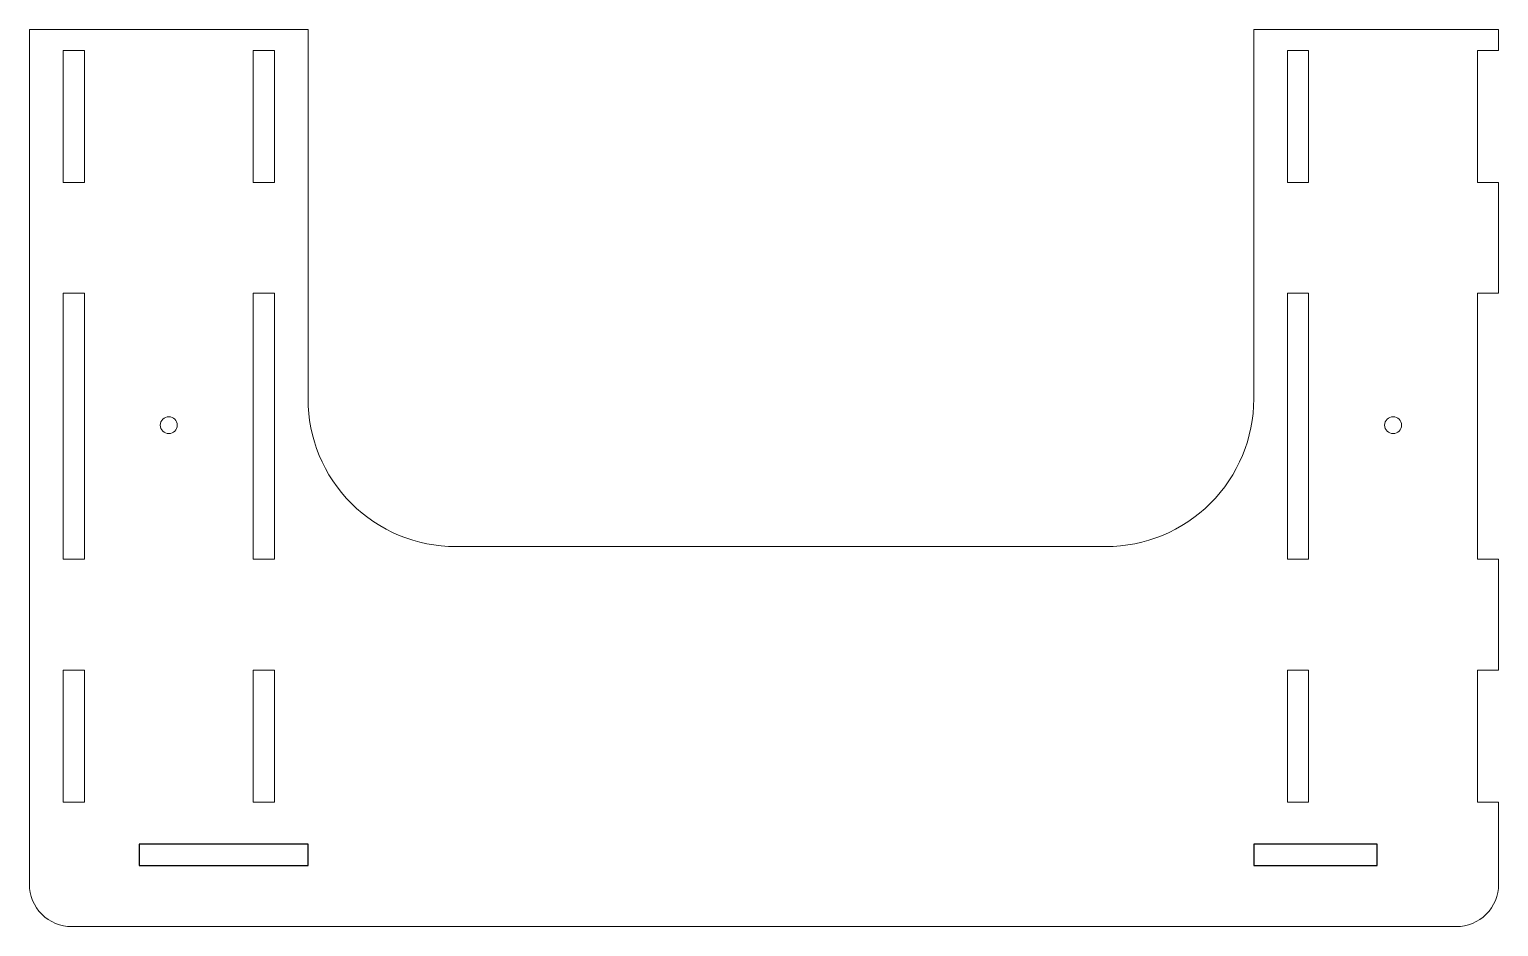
# Model space of a CAD drawing. Header units: millimetres. Extents: x -181 to 167, y -97 to 115.
import ezdxf

# ---------------------------------------------------------------- set-up
doc = ezdxf.new("R2010")
doc.units = ezdxf.units.MM

msp = doc.modelspace()

# ---------------------------------------------------------------- linework, layer by layer
at = {"color": 1, "lineweight": 5, "true_color": 0xff0000, "flags": 128}
msp.add_lwpolyline([(-117.25, 115.04), (-181.24, 115.04), (-181.24, -87.46, 0.414214), (-171.24, -97.46), (156.75, -97.46, 0.414214), (166.75, -87.46), (166.75, -67.96), (161.75, -67.96), (161.75, -36.71), (166.75, -36.71), (166.75, -10.46), (161.75, -10.46), (161.75, 52.54), (166.75, 52.54), (166.75, 78.79), (161.75, 78.79), (161.75, 110.04), (166.75, 110.04), (166.75, 115.04), (108.75, 115.04), (108.75, 27.54, -0.414214), (73.75, -7.46), (-80.25, -7.46, -0.414214), (-115.25, 27.54), (-115.25, 115.04)], format="xyb", close=True, dxfattribs=at)
for points in [[(-168.22, 110.04), (-168.22, 78.79), (-173.22, 78.79), (-173.22, 110.04)], [(-128.22, 78.79), (-123.22, 78.79), (-123.22, 110.04), (-128.22, 110.04)], [(121.75, 78.79), (121.75, 110.04), (116.75, 110.04), (116.75, 78.79)], [(-173.22, 52.54), (-173.22, -10.46), (-168.22, -10.46), (-168.22, 52.54)], [(-128.22, -10.46), (-128.22, 52.54), (-123.22, 52.54), (-123.22, -10.46)], [(121.75, -10.46), (121.75, 52.54), (116.75, 52.54), (116.75, -10.46)], [(-168.22, -36.71), (-173.22, -36.71), (-173.22, -67.96), (-168.22, -67.96)], [(-128.22, -67.96), (-128.22, -36.71), (-123.22, -36.71), (-123.22, -67.96)], [(121.75, -67.96), (121.75, -36.71), (116.75, -36.71), (116.75, -67.96)]]:
    msp.add_lwpolyline(points, close=True, dxfattribs=at)
for points in [[(-155.25, -82.96), (-115.25, -82.96), (-115.25, -77.96), (-155.25, -77.96)], [(108.75, -82.96), (138, -82.96), (138, -77.96), (108.75, -77.96)]]:
    msp.add_lwpolyline(points, close=True)
at = {"color": 1, "lineweight": 5, "true_color": 0xff0000}
for centre in [(-148.23, 21.29), (141.76, 21.29)]:
    msp.add_circle(centre, 2, dxfattribs=at)

doc.saveas('drawing.dxf')
